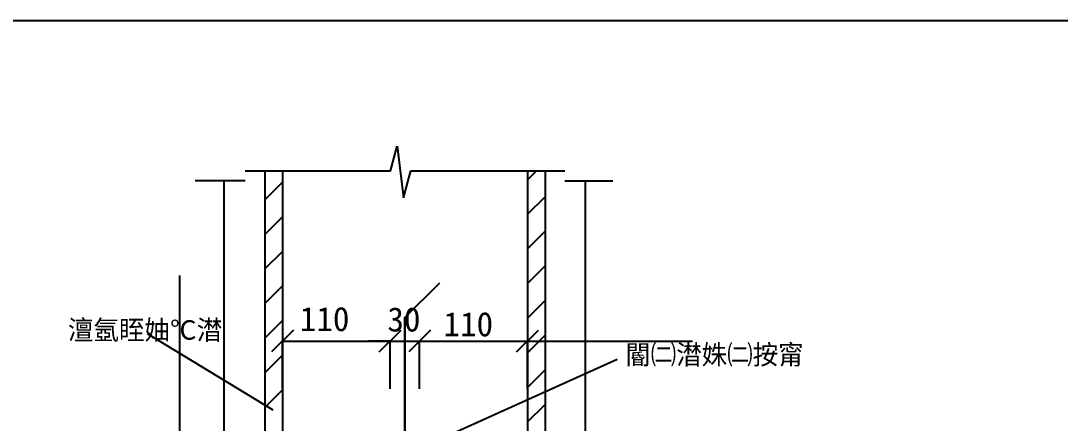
# Model space of a CAD drawing. Header units: metres. Extents: x 0 to 297, y 0 to 210.
# Drawn here: x 67 to 195.4, y 160.3 to 210 of the extents above; entities that cross this region are included whole.
import ezdxf

# ---------------------------------------------------------------- set-up
doc = ezdxf.new("R2010")
doc.units = ezdxf.units.M
doc.layers.add(' ', color=7, linetype='Continuous')

msp = doc.modelspace()

# ---------------------------------------------------------------- linework, layer by layer
at = {"layer": ' '}
for p, q in [((112.67, 191.46), (113.49, 194.5)), ((113.49, 194.5), (114.27, 188.11)), ((94.73, 191.46), (112.67, 191.46)), ((97.15, 191.46), (97.15, 70.46)), ((99.33, 191.46), (99.33, 70.46)), ((114.27, 188.11), (115.18, 191.46)), ((115.18, 191.46), (134.18, 191.46)), ((129.58, 191.46), (129.58, 106.76)), ((129.58, 190.35), (130.68, 191.46)), ((131.76, 191.46), (131.76, 106.76)), ((97.15, 187.87), (99.33, 190.05)), ((129.58, 186.08), (131.76, 188.25)), ((97.15, 183.59), (99.33, 185.77)), ((129.58, 181.8), (131.76, 183.98)), ((97.15, 179.32), (99.33, 181.49)), ((129.58, 177.52), (131.76, 179.7)), ((97.15, 175.04), (99.33, 177.22)), ((114.46, 173.31), (118.73, 177.58)), ((118.73, 177.58), (114.46, 173.31)), ((129.58, 173.24), (131.76, 175.42)), ((114.46, 137.01), (114.46, 173.31)), ((114.46, 173.31), (114.46, 137.01)), ((97.15, 170.76), (99.33, 172.94)), ((98.19, 161.85), (82.67, 171.3)), ((129.58, 168.96), (131.76, 171.14)), ((97.15, 166.48), (99.33, 168.66)), ((114.46, 156.37), (140.67, 168.19)), ((129.58, 164.69), (131.76, 166.86)), ((97.15, 162.2), (99.33, 164.38)), ((129.58, 160.41), (131.76, 162.59))]:
    msp.add_line(p, q, dxfattribs=at)
for p, q in [((297, 210), (0, 210)), ((94.73, 190.23), (88.56, 190.23)), ((92.15, 69.23), (92.15, 190.23)), ((97.15, 190.23), (97.15, 190.23)), ((97.15, 190.23), (97.15, 178.1)), ((134.18, 190.23), (140.14, 190.23)), ((136.71, 105.53), (136.76, 190.23)), ((86.68, 157.58), (86.68, 178.52)), ((100.68, 171.76), (97.98, 169.06)), ((111.29, 169.06), (113.99, 171.76)), ((111.29, 169.06), (113.99, 171.76)), ((117.62, 171.76), (114.92, 169.06)), ((117.62, 171.76), (114.92, 169.06)), ((128.23, 169.06), (130.93, 171.76)), ((99.33, 164.55), (99.33, 170.43)), ((99.33, 170.41), (112.64, 170.41)), ((112.64, 170.41), (109.94, 170.41)), ((112.64, 164.51), (112.64, 170.43)), ((112.64, 164.51), (112.64, 170.43)), ((112.64, 170.41), (116.27, 170.41)), ((112.64, 170.41), (133.03, 170.41)), ((116.27, 164.51), (116.27, 170.43)), ((116.27, 164.51), (116.27, 170.43)), ((116.27, 170.41), (137.17, 170.41)), ((116.27, 170.41), (129.58, 170.41)), ((129.58, 164.55), (129.58, 170.43)), ((129.58, 170.41), (149.97, 170.41))]:
    msp.add_line(p, q)

# ---------------------------------------------------------------- texts
for s, height, p in [('110', 3, (101.48, 171.64)), ('30', 3, (112.29, 171.59)), ('澶氬眰妯℃澘', 2.42, (72.86, 170.58)), ('110', 3, (119.22, 171)), ('閽㈡澘姝㈡按甯', 2.42, (141.66, 167.53))]:
    msp.add_text(s, height=height).set_placement(p)

doc.saveas('drawing.dxf')
